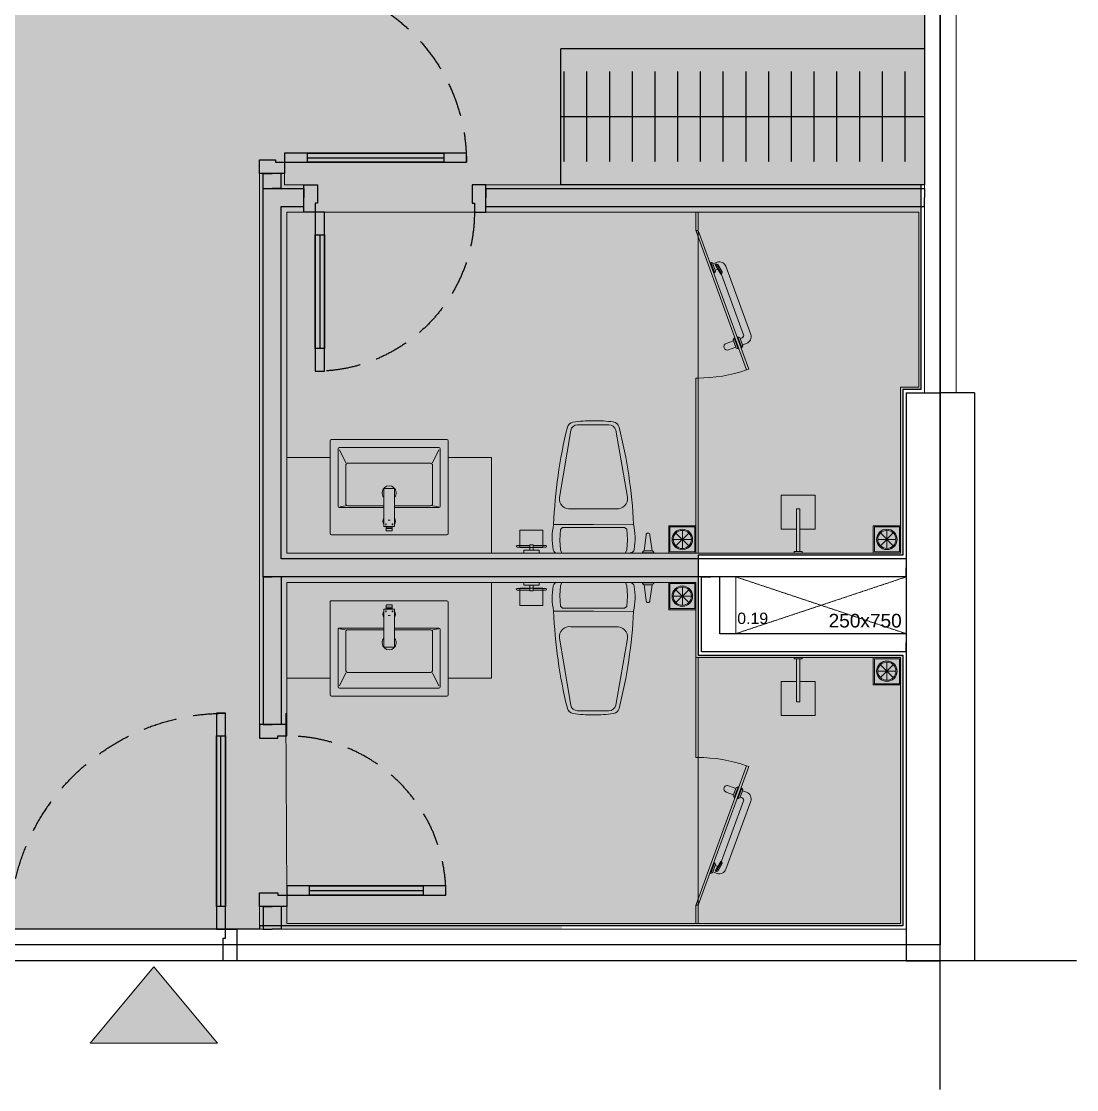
# Model space of a CAD drawing. Header units: millimetres. Extents: x -523 to 9643, y -735 to 8898.
# Drawn here: x 5000 to 9643, y -735 to 3966 of the extents above; entities that cross this region are included whole.
import ezdxf
from ezdxf.enums import TextEntityAlignment as Align

# ---------------------------------------------------------------- set-up
doc = ezdxf.new("R2010")
doc.units = ezdxf.units.MM
for name, pattern in [('3PN B$0$HIDDENX2', [0.75, 0.5, -0.25]), ('DHDASHED4', [1.6, 0.8, -0.8]), ('HIDDEN', [9.525, 6.35, -3.175]), ('Xref Y2-Y4 ME$0$Xref MB Y2.Y4$0$Xr_truc thang N3 tang dien hinh$0$T-Can ho$0$HIDDEN3', [0.2, 0.1, -0.1])]:
    doc.linetypes.add(name, pattern=pattern)
doc.layers.get('0').update_dxf_attribs({"color": 231})
doc.layers.get('DefPoints').update_dxf_attribs({"color": 191})
doc.layers.add('2pn+g2', color=7, linetype='Continuous', true_color=0xeecdb4)
doc.layers.add('2pn_t1', color=7, linetype='Continuous', true_color=0xb8c7d1)
doc.layers.add('A-AREA-SPACE', color=130, linetype='Continuous', plot=False)
doc.layers.add('A-AREA-WALL-CENTER', color=210, linetype='Continuous', plot=False)
for name, color, linetype in [('A-CONC', 2, 'Continuous'), ('A-DOOR', 142, 'Continuous'), ('A-FURN', 251, 'DHDASHED4'), ('A-WALL', 1, 'Continuous')]:
    doc.layers.add(name, color=color, linetype=linetype)
for name, color, linetype, lineweight in [('A-EQPM', 127, 'Continuous', 9), ('A-FNSH', 253, 'Continuous', 9), ('A-Hatch mau co cau', 7, 'Continuous', 9), ('A-Truc ky thuat', 162, 'Continuous', 0), ('A-WALL-INT', 31, 'Continuous', 20)]:
    doc.layers.add(name, color=color, linetype=linetype, lineweight=lineweight)
doc.layers.add('DT 1PN', color=7, linetype='Continuous', lineweight=0, true_color=0xddd3c5)
doc.styles.add('Xref Y2-Y4 ME$0$Xref MB Y2.Y4$0$Xr_truc thang N3 tang dien hinh$0$T-Can ho$0$Arial', font='arial.ttf')

# ---------------------------------------------------------------- blocks, each defined once
blk = doc.blocks.new('A$C99de5d64')
at = {"layer": 'A-Hatch mau co cau', "true_color": 0xb30000}
h = blk.add_hatch(color=12, dxfattribs=at)
h.dxf.hatch_style = 1
h.paths.add_polyline_path([(-174.8, 210), (0, 0), (175.2, 210)])
at = {"layer": 'A-Hatch mau co cau', "color": 12, "true_color": 0xb30000}
blk.add_lwpolyline([(-174.8, 210), (0, 0), (175.2, 210)], close=True, dxfattribs=at)
blk = doc.blocks.new('*U30')
blk.add_lwpolyline([(0, 0), (0, 250), (750, 250), (750, 0)], close=True)
at = {"linetype": 'Xref Y2-Y4 ME$0$Xref MB Y2.Y4$0$Xr_truc thang N3 tang dien hinh$0$T-Can ho$0$HIDDEN3'}
for points in [[(0, 0), (750, 250)], [(0, 250), (750, 0)]]:
    blk.add_lwpolyline(points, dxfattribs=at)
at = {"style": 'Xref Y2-Y4 ME$0$Xref MB Y2.Y4$0$Xr_truc thang N3 tang dien hinh$0$T-Can ho$0$Arial'}
blk.add_text('0.19', height=50, dxfattribs=at).set_placement((6.6, 42.7))
blk.add_attdef('--', text='', height=88, dxfattribs=at).set_placement((126.6, 189.6), align=Align.MIDDLE_CENTER)
blk = doc.blocks.new('*U78')
blk.add_line((-100, 70), (-850, 70))
for points in [[(140, 1050), (140, 990), (40, 990), (40, 1000), (0, 1000), (0, 1050)], [(0, 50), (-950, 50), (-950, 90), (0, 90)], [(-100, 50), (-100, 90), (-850, 90), (-850, 50)], [(140, 0), (140, 60), (40, 60), (40, 50), (0, 50), (0, 0)]]:
    blk.add_lwpolyline(points, close=True)
at = {"linetype": '3PN B$0$HIDDENX2', "ltscale": 300}
blk.add_arc((0, 50), 950, 90, 180, dxfattribs=at)
blk = doc.blocks.new('*U79')
blk.add_line((-100, 70), (-600, 70))
for points in [[(120, 800), (120, 740), (40, 740), (40, 750), (0, 750), (0, 800)], [(0, 50), (-700, 50), (-700, 90), (0, 90)], [(-100, 50), (-100, 90), (-600, 90), (-600, 50)], [(120, 0), (120, 60), (40, 60), (40, 50), (0, 50), (0, 0)]]:
    blk.add_lwpolyline(points, close=True)
at = {"linetype": '3PN B$0$HIDDENX2', "ltscale": 300}
blk.add_arc((0, 50), 700, 90, 180, dxfattribs=at)
blk = doc.blocks.new('*U86')
at = {"linetype": 'HIDDEN', "ltscale": 0.3}
for p, q in [((86.1, 499.5), (86.1, 101.1)), ((186.1, 499.5), (186.1, 101.1)), ((286.1, 499.5), (286.1, 101.1)), ((386.1, 499.5), (386.1, 101.1)), ((486.1, 499.5), (486.1, 101.1)), ((586.1, 499.5), (586.1, 101.1)), ((686.1, 499.5), (686.1, 101.1)), ((786.1, 499.5), (786.1, 101.1)), ((886.1, 499.5), (886.1, 101.1)), ((986.1, 499.5), (986.1, 101.1)), ((1086.1, 499.5), (1086.1, 101.1)), ((1186.1, 499.5), (1186.1, 101.1)), ((1286.1, 499.5), (1286.1, 101.1)), ((1386.1, 499.5), (1386.1, 101.1)), ((1486.1, 499.5), (1486.1, 101.1)), ((1586.1, 499.5), (1586.1, 101.1)), ((0, 300), (1600, 300))]:
    blk.add_line(p, q, dxfattribs=at)
blk.add_lwpolyline([(0, 0), (1600, 0), (1600, 600), (0, 600)], close=True, dxfattribs=at)
blk = doc.blocks.new('E-VS-VOISENTAM-01')
at = {"color": 0}
blk.add_lwpolyline([(-105.3, -7.6), (-105.3, -75.1), (-255.3, -75.1), (-255.3, 74.9), (-105.3, 74.9), (-105.3, 7.4)], dxfattribs=at)
for points in [[(-195.1, -7.6), (-6.3, -7.6), (-6.3, 7.4), (-195.1, 7.4)], [(-6.3, -17.9), (0, -17.9), (0, 17.9), (-6.3, 17.9)]]:
    blk.add_lwpolyline(points, close=True, dxfattribs=at)
blk = doc.blocks.new('E-VS-LAVABO-01')
at = {"extrusion": (0, 0, -1)}
for p, q in [((-260, 86), (-260, 494)), ((-254, 500), (254, 500)), ((260, 494), (260, 86)), ((-225, 206), (-225, 459)), ((-219, 465), (219, 465)), ((-190.4, 397.6), (-218.8, 454.4)), ((190.4, 397.6), (218.8, 454.4)), ((225, 459), (225, 206)), ((-190, 213.5), (-190, 389)), ((-184, 395), (184, 395)), ((190, 213.5), (190, 389)), ((-22, 283.7), (22, 283.7)), ((-24, 200), (-219, 200)), ((-217.6, 203), (-192.4, 208.4)), ((-24, 207.5), (-184, 207.5)), ((184, 207.5), (24, 207.5)), ((219, 200), (24, 200)), ((217.6, 203), (192.4, 208.4)), ((-25.4, 150), (-26.5, 150)), ((-24, 150), (-24, 151.6)), ((5, 145), (-5, 145)), ((26.5, 150), (25.4, 150)), ((-15.5, 128.2), (-13.1, 128.2)), ((-12.5, 124.1), (-12.5, 128.5)), ((-12.5, 99.6), (-12.5, 113.7)), ((-10.5, 115.7), (-7.5, 115.7)), ((10.5, 97.6), (-10.5, 97.6)), ((7.5, 115.5), (-7.5, 115.5)), ((7.5, 115.7), (10.5, 115.7)), ((12.5, 123.8), (13.1, 123.8)), ((12.5, 99.6), (12.5, 113.7)), ((13.1, 126), (14.9, 126)), ((14.9, 123.8), (15.5, 123.8)), ((254, 80), (-254, 80))]:
    blk.add_line(p, q, dxfattribs=at)
for p, q in [((-260, 420), (-450, 420)), ((-450, 420), (-450, 0)), ((450, 420), (260, 420)), ((450, 0), (450, 420)), ((-450, 0), (450, 0))]:
    blk.add_line(p, q)
at = {"extrusion": (0, 0, -1), "flags": 128}
for points in [[(24, 119), (24, 281.7), (24, 282.4)], [(-24, 119), (-24, 281.7), (-24, 282.4)], [(-22, 117), (-15.6, 117), (15.6, 117), (22, 117)], [(12, 115), (14.4, 116.3), (15.6, 117)], [(12.8, 128.8), (15.5, 128.8), (15.5, 128.2), (13.1, 128.2), (13.1, 124.4), (15.5, 124.4), (15.5, 123.8), (12.8, 123.8), (15.5, 123.8)], [(11, 114), (10.5, 114), (-10.5, 114), (-11, 114)], [(10.5, 108.1), (0, 108.1), (-10.5, 108.1)], [(-15.6, 117), (-14.4, 116.3), (-12, 115)]]:
    blk.add_lwpolyline(points, dxfattribs=at)
for points in [[(22, 284.4), (-22, 284.4)], [(-12.5, 128.8), (-12.5, 123.8), (-13.1, 123.8), (-13.1, 126), (-14.9, 126), (-14.9, 123.8), (-15.5, 123.8), (-15.5, 128.8), (-14.9, 128.8), (-14.9, 126.6), (-13.1, 126.6), (-13.1, 128.8)]]:
    blk.add_lwpolyline(points, close=True, dxfattribs=at)
at = {"extrusion": (0, 0, -1)}
for centre, radius, start, end in [((254, 494), 6, 0, 90), ((-254, 494), 6, 90, 180), ((219, 459), 6, 0, 90), ((-219, 459), 6, 90, 180), ((184, 389), 6, 0, 90), ((-184, 389), 6, 90, 180), ((0, 265), 31, 320.6269, 219.3731), ((22, 281.7), 1.99, 0.2151, 90.2135), ((-22, 281.7), 1.99, 89.7865, 179.7849), ((219, 206), 6, 270, 0), ((184, 213.5), 6, 270, 0), ((-184, 213.5), 6, 180, 270), ((-219, 206), 6, 180, 270), ((0, 139.7), 27.5, 330.7771, 28.2841), ((0, 139.7), 26.5, 334.9124, 24.2207), ((0, 139.7), 26.5, 154.6839, 205.0876), ((0, 139.7), 27.5, 151.6482, 209.2229), ((22, 119), 2, 270, 0), ((12.8, 128.5), 0.298, 89.7865, 179.7849), ((12.8, 124.1), 0.298, 180.2151, 270.2135), ((12.8, 124.1), 0.298, 180.2151, 270.2135), ((10.5, 113.7), 2, 0, 39.6447), ((11, 112.5), 1.5, 0, 90), ((11, 109.6), 1.5, 270, 0), ((10.5, 99.6), 2, 270, 0), ((10.5, 113.7), 2, 40.2156, 90), ((-10.5, 113.7), 2, 90, 139.5327), ((-10.5, 99.6), 2, 180, 270), ((-11, 112.5), 1.5, 90, 180), ((-11, 109.6), 1.5, 180, 270), ((-10.5, 113.7), 2, 140.3628, 180), ((-22, 119), 2, 180, 270), ((254, 86), 6, 270, 0), ((-254, 86), 6, 180, 270)]:
    blk.add_arc(centre, radius, start, end, dxfattribs=at)
for centre, major_axis, start_param, end_param in [((-22, 282.4), (2, 0), 1.570796, 3.141593), ((22, 282.4), (-2, 0), 3.141593, 4.712389)]:
    blk.add_ellipse(centre, major_axis=major_axis, ratio=0.984382, start_param=start_param, end_param=end_param)
for points, knots in [([(-24, 150.6), (-24, 150.8), (-24, 151.4), (-24, 152.7), (-24, 154.5), (-24, 156.5), (-24, 158.3), (-24, 159.4), (-24, 159.7)], [0, 0, 0, 0, 0.170042, 0.387138, 0.569985, 0.748798, 0.931358, 1, 1, 1, 1]), ([(24, 150.6), (24, 150.8), (24, 151.4), (24, 152.7), (24, 154.5), (24, 156.5), (24, 158.3), (24, 159.4), (24, 159.7)], [0, 0, 0, 0, 0.170042, 0.387138, 0.569985, 0.748798, 0.931358, 1, 1, 1, 1]), ([(-10.5, 108.1), (-10.6, 108.1), (-10.7, 108.1), (-10.8, 108.1), (-11, 108.1), (-11, 108.1), (-11, 108.1)], [0, 0, 0, 0, 0.250855, 0.500152, 0.749125, 1, 1, 1, 1]), ([(10.5, 108.1), (10.6, 108.1), (10.7, 108.1), (10.8, 108.1), (11, 108.1), (11, 108.1), (11, 108.1)], [0, 0, 0, 0, 0.250855, 0.500152, 0.749125, 1, 1, 1, 1])]:
    blk.add_open_spline(points, degree=3, knots=knots)
blk = doc.blocks.new('E-VS-BONCAU-01')
for p, q in [((-145.5, -13.9), (-139.8, 0.5)), ((-148.9, -57.3), (-145.5, -13.9)), ((145.4, -15), (148.5, -58.4)), ((213.1, -0.8), (265.4, -1)), ((221.8, -9.6), (256.7, -9.7)), ((230.2, -79.4), (221.8, -9.6)), ((256.7, -9.7), (247.7, -79.5)), ((-146.2, -104.4), (-148.9, -57.3)), ((148.5, -58.4), (145.4, -105.5)), ((-0.5, -126.3), (-176.3, -125.6)), ((-136.7, -112.2), (-146.2, -104.4)), ((-0.4, -113.3), (-136.7, -112.2)), ((-0.5, -126.3), (-0.5, -126.3)), ((175.4, -127), (-0.5, -126.3)), ((135.8, -113.2), (-0.4, -113.3)), ((145.4, -105.5), (135.8, -113.2)), ((-100, -194.5), (98.5, -195.2)), ((-150.9, -245), (-101.2, -539.8)), ((149, -246.1), (97.1, -540.5)), ((-71.2, -564.4), (-2.2, -564.6)), ((-2.2, -564.6), (66.9, -564.9))]:
    blk.add_line(p, q)
for points in [[(-307.4, -12.3), (-240.3, -12.3), (-240.3, 0.4), (-307.4, 0.4)], [(-324.6, -100.9), (-223.3, -100.9), (-223.3, -24.5), (-324.6, -24.5)], [(-281.4, -35.9), (-281.4, -12.3), (-266.2, -12.3), (-266.2, -35.9)]]:
    blk.add_lwpolyline(points, close=True)
for points in [[(160.1, -0.6), (0, 0), (-160.1, 0.6)], [(139.8, -0.5), (145.4, -15)]]:
    blk.add_lwpolyline(points)
for points in [[(-337.2, -33.4), (-281.4, -33.4), (-281.4, -26.6), (-337.2, -26.6, 1)], [(-210.5, -33.4), (-266.2, -33.4), (-266.2, -26.6), (-210.5, -26.6, -1)]]:
    blk.add_lwpolyline(points, format="xyb", close=True)
for centre, radius, start, end in [((225.4, 2.7), 12.8, 195.9303, 253.6299), ((253.1, 2.6), 12.8, 285.9303, 343.6299), ((238.9, -79.4), 8.72, 179.7801, 359.7801)]:
    blk.add_arc(centre, radius, start, end)
for centre, major_axis, ratio, start_param, end_param in [((-160.1, -17.6), (-12.9, -12.8), 1, 3.926991, 5.363819), ((-160.1, -17.6), (-12.9, -12.8), 1, 3.926991, 5.363819), ((-160.1, -17.6), (-12.9, -12.8), 1, 3.926991, 5.363819), ((160, -18.8), (-12.9, -12.8), 1, 2.490163, 3.926991), ((160, -18.8), (-12.9, -12.8), 1, 2.490163, 3.926991), ((-309.7, -59.9), (-491.9, 11.9), 0.754969, 2.992228, 3.290957), ((1638.9, -88), (-275.8, 1956.4), 0.917923, 1.461172, 1.68042), ((-105.7, -239.6), (-32.1, 32.3), 1, 5.374496, 7.190108), ((103.9, -240.4), (-32.3, -32.1), 1, 2.23467, 4.050282), ((-85.9, -545.6), (-22.1, -22), 1, -0.518895, 0.614897), ((-85.9, -545.6), (-22.1, -22), 1, -0.518895, 0.614897), ((-71, -533.5), (-21.8, 21.9), 1, 0.993435, 2.351364), ((66.9, -534), (-21.8, 21.9), 1, 2.361025, 3.718954), ((81.7, -546.2), (-22.1, -22), 1, 0.955899, 2.089692), ((81.7, -546.2), (-22.1, -22), 1, 0.955899, 2.089692), ((-9.9, -27.7), (-393.7, -390.7), 1, 0.641923, 0.802984), ((-9.9, -27.7), (-393.7, -390.7), 1, 0.641923, 0.802984), ((9.6, -27.8), (-390.7, 393.7), 1, 2.338609, 2.49967), ((9.6, -27.8), (-390.7, 393.7), 1, 2.338609, 2.49967)]:
    blk.add_ellipse(centre, major_axis=major_axis, ratio=ratio, start_param=start_param, end_param=end_param)
at = {"extrusion": (0, 0, -1)}
for centre, major_axis, ratio, start_param, end_param in [((309.2, -62.3), (492, 8.1), 0.754969, 2.992228, 3.290957), ((-1639.5, -75.4), (-290.8, -1954.2), 0.917923, 4.602765, 4.822013)]:
    blk.add_ellipse(centre, major_axis=major_axis, ratio=ratio, start_param=start_param, end_param=end_param, dxfattribs=at)
blk = doc.blocks.new('*U71')
for p, q in [((0, -1500.3), (0.1, -80)), ((0, -1500.3), (0.1, -100)), ((-103.5, -271.2), (-78.5, -227.9)), ((-72.2, -266.6), (-55.1, -219.6)), ((-174.8, -548.5), (-191.9, -595.4)), ((-157.9, -554.6), (-175, -601.6))]:
    blk.add_line(p, q)
for points in [[(0, 0), (0, -80), (10, -80), (10, 0), (0, 0)], [(-100, -273.2), (-75, -229.9), (-78.5, -227.9), (-86.7, -230.1), (-105.7, -263), (-103.5, -271.2), (-100, -273.2)], [(-68.4, -267.9), (-51.3, -221), (-55.1, -219.6), (-62.8, -223.2), (-75.8, -258.9), (-72.2, -266.6), (-68.4, -267.9)], [(-171.1, -549.8), (-188.2, -596.8), (-191.9, -595.4), (-195.5, -587.8), (-182.5, -552), (-174.8, -548.5), (-171.1, -549.8)], [(-161.7, -553.3), (-178.8, -600.2), (-175, -601.6), (-167.3, -598), (-154.3, -562.3), (-157.9, -554.6), (-161.7, -553.3)], [(0, -730), (0, -1500.3), (10, -1500.3), (10, -730), (0, -730)]]:
    blk.add_lwpolyline(points)
blk.add_lwpolyline([(0, -80), (9.4, -83.4), (-213, -694.1), (-222.4, -690.8)], close=True)
for points in [[(-194.2, -584), (-213, -577.2, -0.414214), (-230.9, -538.7), (-121.4, -238, -0.414214), (-82.9, -220.1), (-64.1, -226.9), (-74.4, -255.1), (-83.8, -251.7, 0.414214), (-96.6, -257.7), (-199.3, -539.6, 0.414214), (-193.3, -552.4), (-183.9, -555.8), (-194.2, -584)], [(-166, -594.3), (-133.1, -606.2, 1), (-122.8, -578), (-155.7, -566.1), (-166, -594.3)]]:
    blk.add_lwpolyline(points, format="xyb")
at = {"ltscale": 5}
blk.add_arc((0, -80), 650, 250.8717, 270.3104, dxfattribs=at)
blk = doc.blocks.new('E-CHUNG-GATHOATSAN-01')
at = {"ltscale": 2}
for p, q in [((60, 20), (60, 100)), ((100, 60), (20, 60)), ((88.3, 88.3), (31.7, 31.7)), ((88.3, 31.7), (31.7, 88.3))]:
    blk.add_line(p, q, dxfattribs=at)
for points in [[(120, 120), (0, 120), (0, 0), (120, 0)], [(115, 115), (5, 115), (5, 5), (115, 5)]]:
    blk.add_lwpolyline(points, close=True, dxfattribs=at)
for radius in [45, 40]:
    blk.add_circle((60, 60), radius, dxfattribs=at)
blk = doc.blocks.new('*U116')
blk.add_line((-100, 70), (-700, 70))
for points in [[(110, 900), (110, 840), (40, 840), (40, 850), (0, 850), (0, 900)], [(0, 50), (-800, 50), (-800, 90), (0, 90)], [(-100, 50), (-100, 90), (-700, 90), (-700, 50)], [(110, 0), (110, 60), (40, 60), (40, 50), (0, 50), (0, 0)]]:
    blk.add_lwpolyline(points, close=True)
at = {"linetype": '3PN B$0$HIDDENX2', "ltscale": 300}
blk.add_arc((0, 50), 800, 90, 180, dxfattribs=at)
blk = doc.blocks.new('*U88')
blk.add_line((-100, -70), (-600, -70))
for points in [[(120, 0), (120, -60), (40, -60), (40, -50), (0, -50), (0, 0)], [(0, -50), (-700, -50), (-700, -90), (0, -90)], [(-100, -50), (-100, -90), (-600, -90), (-600, -50)], [(120, -800), (120, -740), (40, -740), (40, -750), (0, -750), (0, -800)]]:
    blk.add_lwpolyline(points, close=True)
at = {"linetype": '3PN B$0$HIDDENX2', "ltscale": 300}
blk.add_arc((0, -50), 700, 180, 270, dxfattribs=at)
blk = doc.blocks.new('*U115')
for p, q in [((0, -1170), (0.1, -80)), ((0, -1170), (0.1, -100)), ((-103.5, -271.2), (-78.5, -227.9)), ((-72.2, -266.6), (-55.1, -219.6)), ((-174.8, -548.5), (-191.9, -595.4)), ((-157.9, -554.6), (-175, -601.6))]:
    blk.add_line(p, q)
for points in [[(0, 0), (0, -80), (10, -80), (10, 0), (0, 0)], [(-100, -273.2), (-75, -229.9), (-78.5, -227.9), (-86.7, -230.1), (-105.7, -263), (-103.5, -271.2), (-100, -273.2)], [(-68.4, -267.9), (-51.3, -221), (-55.1, -219.6), (-62.8, -223.2), (-75.8, -258.9), (-72.2, -266.6), (-68.4, -267.9)], [(-171.1, -549.8), (-188.2, -596.8), (-191.9, -595.4), (-195.5, -587.8), (-182.5, -552), (-174.8, -548.5), (-171.1, -549.8)], [(-161.7, -553.3), (-178.8, -600.2), (-175, -601.6), (-167.3, -598), (-154.3, -562.3), (-157.9, -554.6), (-161.7, -553.3)], [(0, -730), (0, -1170), (10, -1170), (10, -730), (0, -730)]]:
    blk.add_lwpolyline(points)
blk.add_lwpolyline([(0, -80), (9.4, -83.4), (-213, -694.1), (-222.4, -690.8)], close=True)
for points in [[(-194.2, -584), (-213, -577.2, -0.414214), (-230.9, -538.7), (-121.4, -238, -0.414214), (-82.9, -220.1), (-64.1, -226.9), (-74.4, -255.1), (-83.8, -251.7, 0.414214), (-96.6, -257.7), (-199.3, -539.6, 0.414214), (-193.3, -552.4), (-183.9, -555.8), (-194.2, -584)], [(-166, -594.3), (-133.1, -606.2, 1), (-122.8, -578), (-155.7, -566.1), (-166, -594.3)]]:
    blk.add_lwpolyline(points, format="xyb")
at = {"ltscale": 5}
blk.add_arc((0, -80), 650, 250.8717, 270.3104, dxfattribs=at)

msp = doc.modelspace()

# ---------------------------------------------------------------- hatches: boundary and pattern name
at = {"layer": '2pn+g2', "ltscale": 0.3}
h = msp.add_hatch(color=256, dxfattribs=at)
h.dxf.hatch_style = 1
h.paths.add_polyline_path([(208.4, 8166.1), (2958.4, 8168.8), (2958.4, 8181.1), (7796.4, 8181.1), (7796.4, 8181.1), (8893.4, 8181.1), (8893.4, 8181.1), (8893.4, 7781.1), (8693.4, 7781.1), (8693.3, 7131.1), (8893.4, 7131.1), (8893.4, 6981.1), (8878.4, 6981.1), (8878.4, 5816.1), (8973.4, 5816.1), (8973.4, 3246.2), (8958.4, 3246.1), (8958.4, 2346.1), (8878.4, 2346.1), (8878.4, 1616.1), (7978.4, 1616.2), (7978.4, 1176.1), (8878.4, 1176.1), (8878.4, -13.9), (6048.4, -13.9), (6048.4, -28.9), (208.4, -28.9), (208.4, 2346.1), (118.4, 2346.1), (113.4, 2346.1), (113.4, 5816.1), (208.4, 5816.1)])
at = {"layer": '2pn_t1'}
h = msp.add_hatch(color=256, dxfattribs=at)
h.dxf.hatch_style = 1
edge = h.paths.add_edge_path()
edge.add_line((208.4, 8181.1), (5978.4, 8166.1))
edge.add_line((5978.4, 8166.1), (5978.4, 6316.1))
edge.add_line((5978.4, 6316.1), (6128.4, 6316.1))
edge.add_line((6128.4, 6316.1), (6128.4, 5695.1))
edge.add_line((6128.4, 5695.1), (7473.4, 5695.1))
edge.add_line((7473.4, 5695.1), (7473.4, 3781))
edge.add_line((7473.4, 3781), (7273.4, 3781.1))
edge.add_line((7273.4, 3781.1), (7273.4, 3131.1))
edge.add_line((7273.4, 3131.1), (7473.4, 3131.1))
edge.add_line((7473.4, 3131.1), (7473.4, 1831.1))
edge.add_line((7473.4, 1831.1), (7378.4, 1831.1))
edge.add_line((7378.4, 1831.1), (7378.4, -28.9))
edge.add_line((7378.4, -28.9), (4218.4, -28.9))
edge.add_line((4218.4, -28.9), (4218.4, 421.1))
edge.add_line((4218.4, 421.1), (4218.4, 446.3))
edge.add_line((4218.4, 446.3), (3193.4, 446.1))
edge.add_line((3193.4, 446.1), (3193.4, -28.9))
edge.add_line((3193.4, -28.9), (208.4, -28.9))
edge.add_line((208.4, -28.9), (208.4, 1831.1))
edge.add_line((208.4, 1831.1), (113.4, 1831.1))
edge.add_line((113.4, 1831.1), (113.4, 6316.1))
edge.add_line((113.4, 6316.1), (208.4, 6316.1))
edge.add_line((208.4, 6316.1), (213.2, 8181.1))
h = msp.add_hatch(color=256, dxfattribs=at)
h.dxf.hatch_style = 1
edge = h.paths.add_edge_path()
edge.add_line((208.4, 8181.1), (5978.4, 8166.1))
edge.add_line((5978.4, 8166.1), (5978.4, 6316.1))
edge.add_line((5978.4, 6316.1), (6128.4, 6316.1))
edge.add_line((6128.4, 6316.1), (6128.4, 5695.1))
edge.add_line((6128.4, 5695.1), (7473.4, 5695.1))
edge.add_line((7473.4, 5695.1), (7473.4, 3781))
edge.add_line((7473.4, 3781), (7273.4, 3781.1))
edge.add_line((7273.4, 3781.1), (7273.4, 3131.1))
edge.add_line((7273.4, 3131.1), (7473.4, 3131.1))
edge.add_line((7473.4, 3131.1), (7473.4, 1831.1))
edge.add_line((7473.4, 1831.1), (7378.4, 1831.1))
edge.add_line((7378.4, 1831.1), (7378.4, -28.9))
edge.add_line((7378.4, -28.9), (4218.4, -28.9))
edge.add_line((4218.4, -28.9), (4218.4, 421.1))
edge.add_line((4218.4, 421.1), (4218.4, 446.3))
edge.add_line((4218.4, 446.3), (3193.4, 446.1))
edge.add_line((3193.4, 446.1), (3193.4, -28.9))
edge.add_line((3193.4, -28.9), (208.4, -28.9))
edge.add_line((208.4, -28.9), (208.4, 1831.1))
edge.add_line((208.4, 1831.1), (113.4, 1831.1))
edge.add_line((113.4, 1831.1), (113.4, 6316.1))
edge.add_line((113.4, 6316.1), (208.4, 6316.1))
edge.add_line((208.4, 6316.1), (213.2, 8181.1))
at = {"layer": 'DefPoints'}
h = msp.add_hatch(color=0, dxfattribs=at)
h.dxf.hatch_style = 1
edge = h.paths.add_edge_path()
edge.add_line((208.4, 8181.1), (5978.4, 8166.1))
edge.add_line((5978.4, 8166.1), (5978.4, 6316.1))
edge.add_line((5978.4, 6316.1), (6128.4, 6316.1))
edge.add_line((6128.4, 6316.1), (6128.4, 5695.1))
edge.add_line((6128.4, 5695.1), (7473.4, 5695.1))
edge.add_line((7473.4, 5695.1), (7473.4, 3781))
edge.add_line((7473.4, 3781), (7273.4, 3781.1))
edge.add_line((7273.4, 3781.1), (7273.4, 3131.1))
edge.add_line((7273.4, 3131.1), (7473.4, 3131.1))
edge.add_line((7473.4, 3131.1), (7473.4, 1831.1))
edge.add_line((7473.4, 1831.1), (7378.4, 1831.1))
edge.add_line((7378.4, 1831.1), (7378.4, -28.9))
edge.add_line((7378.4, -28.9), (4218.4, -28.9))
edge.add_line((4218.4, -28.9), (4218.4, 421.1))
edge.add_line((4218.4, 421.1), (4218.4, 446.3))
edge.add_line((4218.4, 446.3), (3193.4, 446.1))
edge.add_line((3193.4, 446.1), (3193.4, -28.9))
edge.add_line((3193.4, -28.9), (208.4, -28.9))
edge.add_line((208.4, -28.9), (208.4, 1831.1))
edge.add_line((208.4, 1831.1), (113.4, 1831.1))
edge.add_line((113.4, 1831.1), (113.4, 6316.1))
edge.add_line((113.4, 6316.1), (208.4, 6316.1))
edge.add_line((208.4, 6316.1), (213.2, 8181.1))
at = {"layer": 'DT 1PN'}
h = msp.add_hatch(color=256, dxfattribs=at)
h.dxf.hatch_style = 1
edge = h.paths.add_edge_path()
edge.add_line((208.4, 8181.1), (5978.4, 8166.1))
edge.add_line((5978.4, 8166.1), (5978.4, 6316.1))
edge.add_line((5978.4, 6316.1), (6128.4, 6316.1))
edge.add_line((6128.4, 6316.1), (6128.4, 5695.1))
edge.add_line((6128.4, 5695.1), (7473.4, 5695.1))
edge.add_line((7473.4, 5695.1), (7473.4, 3781))
edge.add_line((7473.4, 3781), (7273.4, 3781.1))
edge.add_line((7273.4, 3781.1), (7273.4, 3131.1))
edge.add_line((7273.4, 3131.1), (7473.4, 3131.1))
edge.add_line((7473.4, 3131.1), (7473.4, 1831.1))
edge.add_line((7473.4, 1831.1), (7378.4, 1831.1))
edge.add_line((7378.4, 1831.1), (7378.4, -28.9))
edge.add_line((7378.4, -28.9), (4218.4, -28.9))
edge.add_line((4218.4, -28.9), (4218.4, 421.1))
edge.add_line((4218.4, 421.1), (4218.4, 446.3))
edge.add_line((4218.4, 446.3), (3193.4, 446.1))
edge.add_line((3193.4, 446.1), (3193.4, -28.9))
edge.add_line((3193.4, -28.9), (208.4, -28.9))
edge.add_line((208.4, -28.9), (208.4, 1831.1))
edge.add_line((208.4, 1831.1), (113.4, 1831.1))
edge.add_line((113.4, 1831.1), (113.4, 6316.1))
edge.add_line((113.4, 6316.1), (208.4, 6316.1))
edge.add_line((208.4, 6316.1), (213.2, 8181.1))

# ---------------------------------------------------------------- linework, layer by layer
at = {"layer": 'A-AREA-SPACE', "ltscale": 5}
msp.add_lwpolyline([(8973.4, 5816.1), (8973.4, 3246.2), (8958.4, 3246.1), (8958.4, 2346.1), (8878.4, 2346.1), (8878.4, 1616.1), (7978.4, 1616.2), (7978.4, 1176.1), (8878.4, 1176.1), (8878.4, -13.9), (6048.4, -13.9), (6048.4, -28.9), (208.4, -28.9)], dxfattribs=at)
at = {"layer": 'A-AREA-WALL-CENTER'}
msp.add_lwpolyline([(43.4, 8256.1), (2958.4, 8256.1), (2958.4, 8331.1), (9043.4, 8331.1), (9043.4, 8256.1), (9043.4, 8256.1), (9043.4, -98.9), (43.4, -98.9)], close=True, dxfattribs=at)
at = {"layer": 'A-CONC'}
for p, q in [((8893.4, 2331.1), (9043.4, 2331.1)), ((8893.4, 2331.1), (8893.4, -168.9)), ((9193.4, 2331.1), (9043.4, 2331.1)), ((9193.4, 2331.1), (9193.4, -168.9)), ((8893.4, -168.9), (9043.4, -168.9)), ((9193.4, -168.9), (9043.4, -168.9))]:
    msp.add_line(p, q, dxfattribs=at)
at = {"layer": 'A-FNSH', "ltscale": 0.3}
for p, q in [((6048.4, 3296.1), (6055.9, 3296.1)), ((6048.4, 3296.1), (6048.4, 1521.1)), ((6063.4, 3296.1), (6055.9, 3296.1)), ((6063.4, 3296.1), (6063.4, 1521.1)), ((6143.4, 3296.1), (6150.9, 3296.1)), ((6143.4, 3296.1), (6143.4, 3231.1)), ((6158.4, 3296.1), (6150.9, 3296.1)), ((6158.4, 3296.1), (6158.4, 3246.1)), ((6158.4, 3246.1), (6243.4, 3246.1)), ((6243.4, 3246.1), (6243.4, 3238.6)), ((8973.4, 3246.1), (7043.4, 3246.1)), ((7043.4, 3246.1), (7043.4, 3238.6)), ((8973.4, 3246.1), (8973.4, 3238.6)), ((6143.4, 3231.1), (6243.4, 3231.1)), ((6243.4, 3231.1), (6243.4, 3238.6)), ((7043.4, 3231.1), (7043.4, 3238.6)), ((8973.4, 3231.1), (7043.4, 3231.1)), ((8973.4, 3231.1), (8973.4, 3238.6)), ((6243.4, 3151.1), (6143.4, 3151.1)), ((6143.4, 3151.1), (6143.4, 1601.1)), ((6243.4, 3151.1), (6243.4, 3138.6)), ((8973.4, 3151.1), (7043.4, 3151.1)), ((7043.4, 3151.1), (7043.4, 3138.6)), ((8973.4, 2331.1), (8973.4, 3151.1)), ((6168.4, 3126.1), (7043.4, 3126.1)), ((6243.4, 3126.1), (6168.4, 3126.1)), ((6168.4, 3126.1), (6168.4, 1626.1)), ((6243.4, 3126.1), (6243.4, 3138.6)), ((7043.4, 3126.1), (7043.4, 3138.6)), ((8948.4, 3126.1), (7043.4, 3126.1)), ((8948.4, 2356.1), (8948.4, 3126.1)), ((8868.4, 1626.1), (8868.4, 2356.1)), ((8868.4, 2356.1), (8948.4, 2356.1)), ((8893.4, 1601.1), (8893.4, 2331.1)), ((8893.4, 2331.1), (8973.4, 2331.1)), ((6143.4, 1601.1), (8893.4, 1601.1)), ((6168.4, 1626.1), (8868.4, 1626.1)), ((6048.4, 1521.1), (6048.4, 1521.1)), ((6048.4, 1521.1), (6048.4, 871.1)), ((6063.4, 1521.1), (6063.4, 1521.1)), ((6063.4, 1521.1), (6063.4, 871.1)), ((6163.4, 921.1), (6168.4, 121.1)), ((6048.4, 871.1), (6055.9, 871.1)), ((6063.4, 871.1), (6055.9, 871.1)), ((6048.4, 71.1), (6055.9, 71.1)), ((6048.4, 71.1), (6048.4, -28.9)), ((6063.4, 71.1), (6055.9, 71.1)), ((6063.4, 71.1), (6063.4, -28.9)), ((6048.4, -28.9), (6055.9, -28.9)), ((6063.4, -28.9), (6055.9, -28.9))]:
    msp.add_line(p, q, dxfattribs=at)
at = {"layer": 'A-FNSH'}
for p, q in [((7993.4, 1521.1), (6143.4, 1521.1)), ((6143.4, 1521.1), (6143.4, 871.1)), ((7993.4, 1191.1), (7993.4, 1521.1)), ((7968.4, 1496.1), (6168.4, 1496.1)), ((6168.4, 1496.1), (6168.4, 871.1)), ((7968.4, 1166.1), (7968.4, 1496.1)), ((8893.4, 1191.1), (7993.4, 1191.1)), ((8893.4, -28.9), (8893.4, 1191.1)), ((8868.4, 1166.1), (7968.4, 1166.1)), ((8868.4, -3.9), (8868.4, 1166.1)), ((6143.4, 871.1), (6155.9, 871.1)), ((6168.4, 871.1), (6155.9, 871.1)), ((6143.4, 71.1), (6155.9, 71.1)), ((6143.4, 71.1), (6143.4, -28.9)), ((6168.4, 71.1), (6155.9, 71.1)), ((6168.4, 71.1), (6168.4, -3.9)), ((6143.4, -28.9), (8893.4, -28.9)), ((6168.4, -3.9), (8868.4, -3.9))]:
    msp.add_line(p, q, dxfattribs=at)
at = {"layer": 'A-WALL'}
for p, q in [((6063.4, 3231.1), (6063.4, 3296.1)), ((6063.4, 3296.1), (6103.4, 3296.1)), ((6143.4, 3296.1), (6103.4, 3296.1)), ((6143.4, 3231.1), (6143.4, 3296.1)), ((6063.4, 3231.1), (6103.4, 3231.1)), ((6063.4, 1521.1), (6063.4, 3231.1)), ((6063.4, 3231.1), (6243.4, 3231.1)), ((6143.4, 3231.1), (6103.4, 3231.1)), ((6243.4, 3231.1), (6243.4, 3191.1)), ((7043.4, 3231.1), (7043.4, 3191.1)), ((7043.4, 3231.1), (8973.4, 3231.1)), ((8973.4, 3231.1), (8973.4, 3191.1)), ((6143.4, 1601.1), (6143.4, 3151.1)), ((6143.4, 3151.1), (6243.4, 3151.1)), ((6243.4, 3151.1), (6243.4, 3191.1)), ((7043.4, 3151.1), (7043.4, 3191.1)), ((7043.4, 3151.1), (8973.4, 3151.1)), ((8973.4, 3151.1), (8973.4, 3191.1)), ((8893.4, 1601.1), (6143.4, 1601.1)), ((8893.4, 1601.1), (8893.4, 1561.1)), ((8893.4, 1521.1), (8893.4, 1561.1)), ((6063.4, 1521.1), (6103.4, 1521.1)), ((6063.4, 1521.1), (6063.4, 871.1)), ((8893.4, 1521.1), (6063.4, 1521.1)), ((6143.4, 1521.1), (6103.4, 1521.1)), ((6143.4, 1521.1), (6143.4, 871.1)), ((7993.4, 1191.1), (7993.4, 1521.1)), ((7993.4, 1521.1), (8033.4, 1521.1)), ((8073.4, 1521.1), (8033.4, 1521.1)), ((8073.4, 1271.1), (8073.4, 1521.1)), ((8893.4, 1271.1), (8073.4, 1271.1)), ((8893.4, 1271.1), (8893.4, 1231.1)), ((8893.4, 1191.1), (8893.4, 1231.1)), ((8893.4, 1191.1), (7993.4, 1191.1)), ((6063.4, 871.1), (6103.4, 871.1)), ((6143.4, 871.1), (6103.4, 871.1)), ((6063.4, 71.1), (6103.4, 71.1)), ((6063.4, 71.1), (6063.4, -28.9)), ((6143.4, 71.1), (6103.4, 71.1)), ((6143.4, 71.1), (6143.4, -28.9)), ((6063.4, -28.9), (6103.4, -28.9)), ((6143.4, -28.9), (6103.4, -28.9))]:
    msp.add_line(p, q, dxfattribs=at)
at = {"layer": 'A-WALL-INT'}
for p, q in [((8973.4, 5831.1), (8973.4, 2331.1)), ((9113.4, 5831.1), (9113.4, 2331.1)), ((8973.4, 2331.1), (9043.4, 2331.1)), ((9113.4, 2331.1), (9043.4, 2331.1)), ((8893.4, -28.9), (5948.4, -28.9)), ((5948.4, -28.9), (5948.4, -98.9)), ((8893.4, -28.9), (8893.4, -98.9)), ((5948.4, -168.9), (5948.4, -98.9)), ((8893.4, -168.9), (8893.4, -98.9)), ((8893.4, -168.9), (5948.4, -168.9))]:
    msp.add_line(p, q, dxfattribs=at)
at = {"layer": 'DefPoints', "ltscale": 0.3}
for p, q in [((9043.4, -735.5), (9043.4, 8897.7)), ((9643.4, -168.9), (-523.2, -168.9))]:
    msp.add_line(p, q, dxfattribs=at)

# ---------------------------------------------------------------- block references
at = {"xscale": -1.6, "yscale": 1.6, "zscale": 1.6, "rotation": 180}
msp.add_blockref('A$C99de5d64', (5583.1, -194.4), dxfattribs=at)
at = {"layer": 'A-DOOR', "ltscale": 0.3, "xscale": -1}
for name, p, rotation in [('*U116', (6158.4, 3296.1), 359.9999999999771), ('*U79', (6243.4, 3126.1), 270), ('*U78', (5948.4, -28.9), 90)]:
    msp.add_blockref(name, p, dxfattribs=dict(at, rotation=rotation))
at = {"layer": 'A-DOOR', "ltscale": 0.3, "rotation": 180}
msp.add_blockref('*U88', (6168.4, 71.1), dxfattribs=at)
at = {"layer": 'A-EQPM', "xscale": -1}
msp.add_blockref('*U71', (7978.4, 3126.1), dxfattribs=at)
at = {"layer": 'A-EQPM', "linetype": 'HIDDEN', "xscale": -1}
for name, p, rotation in [('E-VS-BONCAU-01', (7518.4, 1625.8), 180), ('E-VS-VOISENTAM-01', (8418.4, 1626.1), 90), ('E-VS-LAVABO-01', (6618.4, 1496.1), 180), ('E-CHUNG-GATHOATSAN-01', (7848.4, 1496.4), 180), ('E-CHUNG-GATHOATSAN-01', (8748.4, 1166.1), 180)]:
    msp.add_blockref(name, p, dxfattribs=dict(at, rotation=rotation))
at = {"layer": 'A-EQPM', "linetype": 'HIDDEN'}
for name, p in [('E-VS-LAVABO-01', (6618.4, 1626.1)), ('E-CHUNG-GATHOATSAN-01', (7848.4, 1625.9)), ('E-CHUNG-GATHOATSAN-01', (8748.4, 1626.1)), ('E-VS-BONCAU-01', (7518.4, 1496.4))]:
    msp.add_blockref(name, p, dxfattribs=at)
at = {"layer": 'A-EQPM', "rotation": 180}
msp.add_blockref('*U115', (7978.4, -3.9), dxfattribs=at)
at = {"layer": 'A-EQPM', "linetype": 'HIDDEN', "rotation": 90.00000000000001}
msp.add_blockref('E-VS-VOISENTAM-01', (8418.4, 1166.1), dxfattribs=at)
at = {"layer": 'A-FURN', "xscale": -1}
msp.add_blockref('*U86', (8973.4, 3246.2), dxfattribs=at)
at = {"layer": 'A-Truc ky thuat'}
ref = msp.add_blockref('*U30', (8143.4, 1271.1), dxfattribs=at)
ref.add_attrib('--', '250x750', dxfattribs={"layer": '0', "height": 60, "style": 'Xref Y2-Y4 ME$0$Xref MB Y2.Y4$0$Xr_truc thang N3 tang dien hinh$0$T-Can ho$0$Arial'}).set_placement((8712.9, 1328.5, 0), align=Align.MIDDLE_CENTER)

doc.saveas('drawing.dxf')
